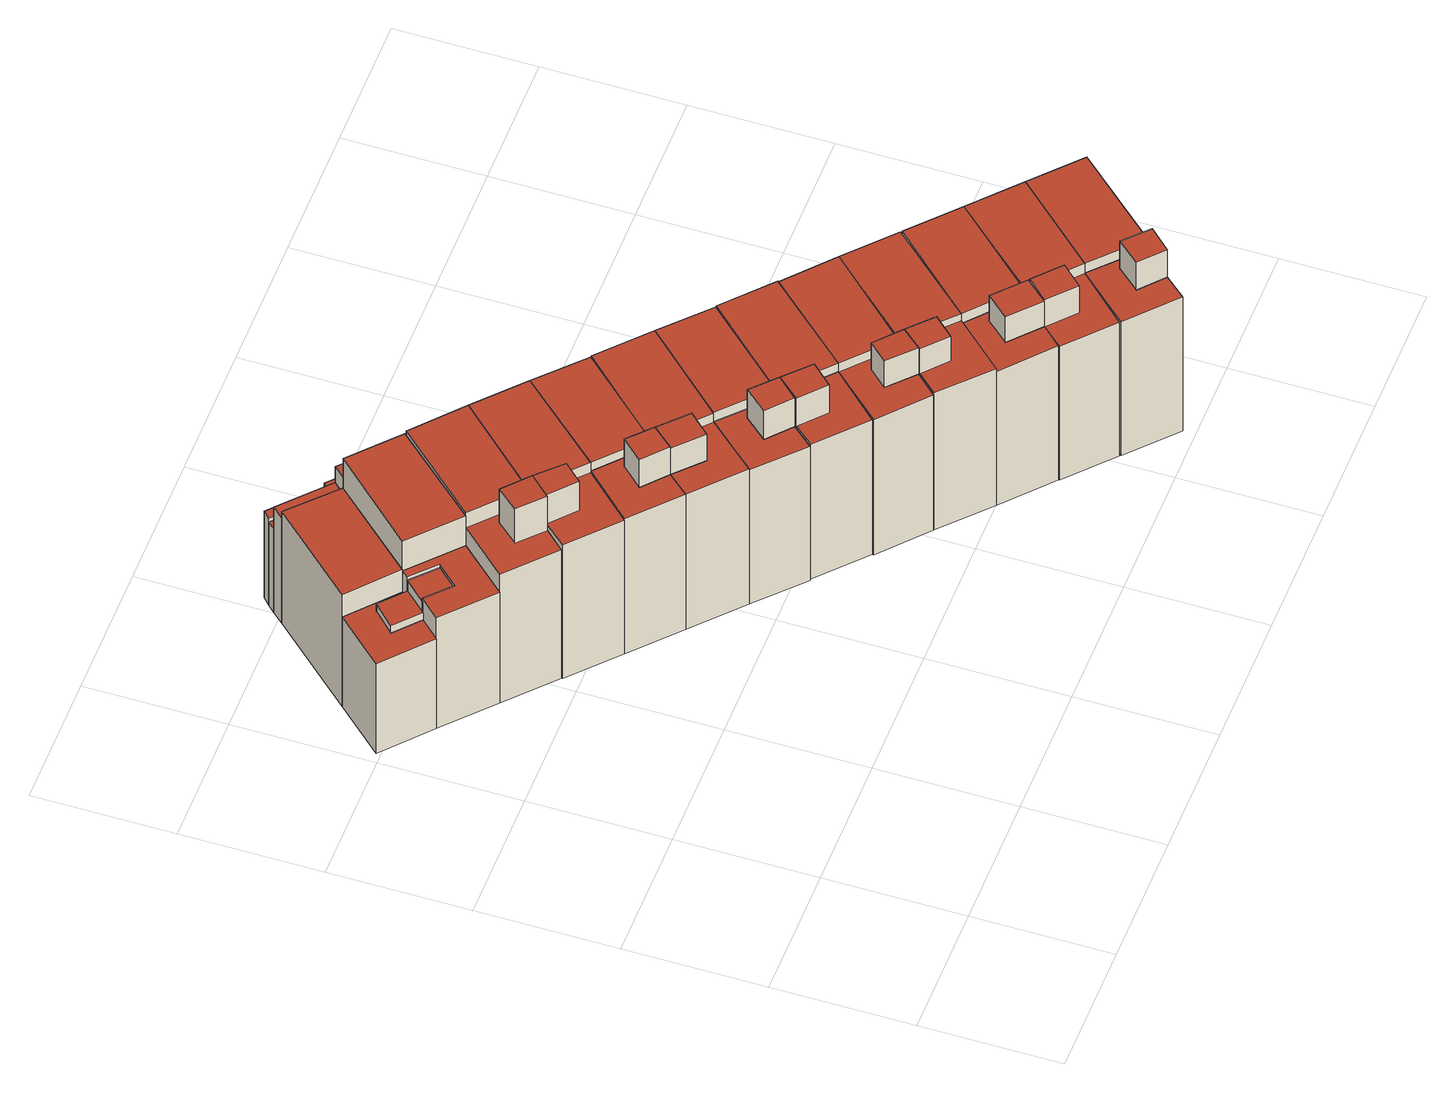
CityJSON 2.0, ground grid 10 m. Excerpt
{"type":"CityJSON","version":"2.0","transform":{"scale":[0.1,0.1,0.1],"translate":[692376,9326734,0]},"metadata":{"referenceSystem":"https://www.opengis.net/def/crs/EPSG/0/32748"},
"CityObjects":{
"building1":{"type":"Building","attributes":{"description":"90, created by Fairuz Akmal Pradana","name":"AC14-90","relativeToTerrain":"entirelyAboveTerrain","GrossPlannedArea":{"value":120,"uom":"m2"},"ConstructionMethod":"New Building","IsLandmarked":"NO","dateOfConstruction":"2025-01-01","measuredHeight":10.56,"class":"1000","function":"1000","usage":"1000","roofType":"1030","storeysAboveGround":2,"storeysBelowGround":0},"geometry":[{"type":"MultiSurface","lod":"2","boundaries":[[[0,1,2,3]],[[4,5,6,7]],[[8,0,9,10]],[[11,12,13,14]],[[12,4,15,16]],[[17,18,19,20]],[[1,21,22,2]],[[5,23,24,6]],[[8,25,26,27]],[[0,28,29,9]],[[12,18,30,13]],[[4,31,32,15]],[[11,17,20,33]],[[21,28,34,22]],[[23,31,35,24]],[[18,17,36,30]],[[5,8,27,37]],[[38,11,33,39]],[[25,23,40,26]],[[28,25,41,29]],[[31,42,43,32]],[[42,38,39,43]],[[28,0,3,34]],[[31,4,7,35]],[[23,5,37,40]],[[25,8,10,41]],[[17,11,14,36]],[[18,12,16,19]],[[35,7,6,24]],[[34,3,2,22]],[[40,37,27,26]],[[41,10,9,29]],[[36,14,13,30]],[[19,16,15,32,43,39,33,20]],[[0,28,21,1]],[[4,31,23,5]],[[5,23,25,8]],[[8,25,28,0]],[[11,17,18,12]],[[12,18,17,11,38,42,31,4]]],"semantics":{"surfaces":[{"type":"WallSurface","name":"Outer Wall 1"},{"type":"WallSurface","name":"Outer Wall 2"},{"type":"WallSurface","name":"Outer Wall 3"},{"type":"WallSurface","name":"Outer Wall 4"},{"type":"WallSurface","name":"Outer Wall 5"},{"type":"WallSurface","name":"Outer Wall 6"},{"type":"WallSurface","name":"Outer Wall 7"},{"type":"RoofSurface","name":"Roof 1"},{"type":"RoofSurface","name":"Roof 2"},{"type":"GroundSurface","description":"Bodenplatte","name":"Base Surface"}],"values":[0,0,0,0,0,0,1,1,1,1,1,1,1,2,2,2,3,3,4,4,4,5,6,6,6,6,6,6,7,8,8,8,8,8,9,9,9,9,9,9]}}]},
"building2":{"type":"Building","attributes":{"description":"34, created by Fairuz Akmal Pradana","name":"AC14-34","relativeToTerrain":"entirelyAboveTerrain","GrossPlannedArea":{"value":120,"uom":"m2"},"ConstructionMethod":"New Building","IsLandmarked":"NO","dateOfConstruction":"2025-01-01","measuredHeight":13.29,"class":"1000","function":"1000","usage":"1000","roofType":"1030","storeysAboveGround":2,"storeysBelowGround":0},"geometry":[{"type":"MultiSurface","lod":"2","boundaries":[[[44,45,46,47]],[[48,49,50,51]],[[52,4,53,54]],[[55,8,56,57]],[[58,12,59,60]],[[0,61,62,63]],[[38,64,65,66]],[[67,68,69,70]],[[64,52,54,65]],[[55,61,71,72]],[[44,55,57,73]],[[68,58,60,69]],[[58,68,74,75]],[[67,38,66,76]],[[8,45,77,56]],[[4,52,78,79]],[[12,58,75,80]],[[8,55,72,81]],[[45,44,73,77]],[[52,44,47,78]],[[61,48,51,62]],[[45,4,79,46]],[[49,0,63,50]],[[4,12,80,53]],[[0,8,81,82]],[[12,67,70,59]],[[68,67,76,74]],[[61,0,82,71]],[[63,62,51,50]],[[81,72,71,82]],[[77,73,57,56]],[[60,59,70,69]],[[79,78,47,46]],[[66,65,54,53,80,75,74,76]],[[52,4,45,44]],[[61,0,49,48]],[[64,38,67,68,58,12,4,52]],[[55,8,0,61]],[[44,45,8,55]],[[12,58,68,67]]],"semantics":{"surfaces":[{"type":"WallSurface","name":"Outer Wall 1"},{"type":"WallSurface","name":"Outer Wall 2"},{"type":"WallSurface","name":"Outer Wall 3"},{"type":"WallSurface","name":"Outer Wall 4"},{"type":"WallSurface","name":"Outer Wall 5"},{"type":"WallSurface","name":"Outer Wall 6"},{"type":"WallSurface","name":"Outer Wall 7"},{"type":"WallSurface","name":"Outer Wall 8"},{"type":"RoofSurface","name":"Roof 1"},{"type":"RoofSurface","name":"Roof 2"},{"type":"GroundSurface","description":"Bodenplatte","name":"Base Surface"}],"values":[0,0,0,0,0,1,1,1,2,2,2,2,3,3,3,4,4,4,4,5,5,6,6,6,6,6,7,7,8,8,8,8,9,9,10,10,10,10,10,10]}}]},
"building3":{"type":"Building","attributes":{"description":"33, created by Fairuz Akmal Pradana","name":"AC14-33","relativeToTerrain":"entirelyAboveTerrain","GrossPlannedArea":{"value":120,"uom":"m2"},"ConstructionMethod":"New Building","IsLandmarked":"NO","dateOfConstruction":"2025-01-01","measuredHeight":15.41,"class":"1000","function":"1000","usage":"1000","roofType":"1030","storeysAboveGround":2,"storeysBelowGround":0},"geometry":[{"type":"MultiSurface","lod":"2","boundaries":[[[55,83,84,85]],[[86,87,88,89]],[[90,91,92,93]],[[64,94,95,96]],[[52,97,98,99]],[[100,101,102,103]],[[101,100,104,105]],[[106,48,51,107]],[[97,52,108,109]],[[100,52,99,104]],[[90,86,89,110]],[[52,64,96,108]],[[101,83,111,102]],[[87,91,112,88]],[[91,97,109,92]],[[94,87,113,95]],[[83,55,57,111]],[[91,90,110,112]],[[87,86,114,113]],[[55,100,103,57]],[[48,55,85,51]],[[97,101,105,98]],[[83,106,107,84]],[[86,90,93,114]],[[99,98,105,104]],[[103,102,111,57]],[[85,84,107,51]],[[89,88,112,110]],[[93,92,109,108,96,95,113,114]],[[97,52,100,101]],[[101,100,55,83]],[[83,55,48,106]],[[87,86,90,91]],[[91,90,86,87,94,64,52,97]]],"semantics":{"surfaces":[{"type":"WallSurface","name":"Outer Wall 1"},{"type":"WallSurface","name":"Outer Wall 2"},{"type":"WallSurface","name":"Outer Wall 3"},{"type":"WallSurface","name":"Outer Wall 4"},{"type":"WallSurface","name":"Outer Wall 5"},{"type":"WallSurface","name":"Outer Wall 6"},{"type":"WallSurface","name":"Outer Wall 7"},{"type":"WallSurface","name":"Outer Wall 8"},{"type":"RoofSurface","name":"Roof 1"},{"type":"RoofSurface","name":"Roof 2"},{"type":"GroundSurface","description":"Bodenplatte","name":"Base Surface"}],"values":[0,0,0,0,1,1,2,2,2,3,3,3,4,4,4,4,5,5,5,6,6,7,7,7,8,9,9,9,9,10,10,10,10,10]}}]},
"building4":{"type":"Building","attributes":{"description":"32, created by Fairuz Akmal Pradana","name":"AC14-32","relativeToTerrain":"entirelyAboveTerrain","GrossPlannedArea":{"value":120,"uom":"m2"},"ConstructionMethod":"New Building","IsLandmarked":"NO","dateOfConstruction":"2025-01-01","measuredHeight":15.39,"class":"1000","function":"1000","usage":"1000","roofType":"1030","storeysAboveGround":2,"storeysBelowGround":0},"geometry":[{"type":"MultiSurface","lod":"2","boundaries":[[[97,115,116,98]],[[83,117,118,119]],[[120,121,122,123]],[[117,83,124,125]],[[115,97,126,127]],[[121,120,128,129]],[[101,130,131,132]],[[133,134,135,136]],[[137,138,139,140]],[[91,141,142,143]],[[130,117,125,131]],[[134,144,145,135]],[[117,134,146,118]],[[138,115,127,139]],[[106,133,136,147]],[[133,83,119,148]],[[91,120,123,112]],[[120,137,140,128]],[[141,121,129,142]],[[130,101,105,149]],[[144,106,147,145]],[[134,133,148,146]],[[141,91,112,150]],[[101,97,98,105]],[[83,101,132,124]],[[97,91,143,126]],[[115,130,149,116]],[[121,141,150,122]],[[149,105,98,116]],[[125,124,132,131]],[[145,147,136,135]],[[146,148,119,118]],[[150,112,123,122]],[[128,140,139,127,126,143,142,129]],[[101,130,115,97]],[[83,117,130,101]],[[106,144,134,133]],[[133,134,117,83]],[[91,141,121,120]],[[137,120,121,141,91,97,115,138]]],"semantics":{"surfaces":[{"type":"WallSurface","name":"Outer Wall 1"},{"type":"WallSurface","name":"Outer Wall 2"},{"type":"WallSurface","name":"Outer Wall 3"},{"type":"WallSurface","name":"Outer Wall 4"},{"type":"WallSurface","name":"Outer Wall 5"},{"type":"WallSurface","name":"Outer Wall 6"},{"type":"WallSurface","name":"Outer Wall 7"},{"type":"WallSurface","name":"Outer Wall 8"},{"type":"RoofSurface","name":"Roof 1"},{"type":"GroundSurface","description":"Bodenplatte","name":"Base Surface"}],"values":[0,0,0,1,1,1,2,2,2,2,3,3,3,3,4,4,4,4,4,5,5,5,5,6,6,6,7,7,8,8,8,8,8,8,9,9,9,9,9,9]}}]},
"building5":{"type":"Building","attributes":{"description":"31, created by Fairuz Akmal Pradana","name":"AC14-31","relativeToTerrain":"entirelyAboveTerrain","GrossPlannedArea":{"value":120,"uom":"m2"},"ConstructionMethod":"New Building","IsLandmarked":"NO","dateOfConstruction":"2025-01-01","measuredHeight":15.42,"class":"1000","function":"1000","usage":"1000","roofType":"1030","storeysAboveGround":2,"storeysBelowGround":0},"geometry":[{"type":"MultiSurface","lod":"2","boundaries":[[[151,144,152,153]],[[154,155,156,157]],[[158,159,160,161]],[[162,115,163,164]],[[144,159,165,152]],[[159,155,166,160]],[[167,168,169,170]],[[115,138,171,163]],[[158,151,153,172]],[[162,173,174,175]],[[173,154,157,176]],[[177,178,179,180]],[[168,167,181,182]],[[178,162,164,183]],[[130,115,116,149]],[[155,130,184,156]],[[154,158,161,185]],[[186,177,187,188]],[[159,158,172,165]],[[115,162,175,116]],[[155,154,185,166]],[[138,186,188,171]],[[173,130,149,174]],[[178,167,170,179]],[[177,168,182,187]],[[130,173,176,184]],[[168,177,180,169]],[[167,178,183,181]],[[153,152,165,172]],[[174,149,116,175]],[[157,156,184,176]],[[161,160,166,185]],[[169,180,179,170]],[[163,171,188,187,182,181,183,164]],[[144,151,158,159]],[[130,173,162,115]],[[155,154,173,130]],[[159,158,154,155]],[[177,168,167,178]],[[138,115,162,178,167,168,177,186]]],"semantics":{"surfaces":[{"type":"WallSurface","name":"Outer Wall 1"},{"type":"WallSurface","name":"Outer Wall 2"},{"type":"WallSurface","name":"Outer Wall 3"},{"type":"WallSurface","name":"Outer Wall 4"},{"type":"WallSurface","name":"Outer Wall 5"},{"type":"WallSurface","name":"Outer Wall 6"},{"type":"WallSurface","name":"Outer Wall 7"},{"type":"WallSurface","name":"Outer Wall 8"},{"type":"RoofSurface","name":"Roof 1"},{"type":"GroundSurface","description":"Bodenplatte","name":"Base Surface"}],"values":[0,0,0,0,1,1,1,1,2,2,2,2,2,2,3,3,4,4,5,5,5,5,6,6,6,7,7,7,8,8,8,8,8,8,9,9,9,9,9,9]}}]},
"building6":{"type":"Building","attributes":{"description":"38, created by Fairuz Akmal Pradana","name":"AC14-38","relativeToTerrain":"entirelyAboveTerrain","GrossPlannedArea":{"value":120,"uom":"m2"},"ConstructionMethod":"New Building","IsLandmarked":"NO","dateOfConstruction":"2025-01-01","measuredHeight":15.32,"class":"1000","function":"1000","usage":"1000","roofType":"1030","storeysAboveGround":2,"storeysBelowGround":0},"geometry":[{"type":"MultiSurface","lod":"2","boundaries":[[[162,189,190,175]],[[191,192,193,194]],[[186,195,196,188]],[[189,197,198,190]],[[199,200,201,202]],[[203,204,205,206]],[[195,189,207,196]],[[197,208,209,198]],[[199,158,210,211]],[[204,212,213,205]],[[203,177,187,214]],[[192,191,215,216]],[[200,217,218,201]],[[189,162,164,207]],[[208,162,175,209]],[[217,158,219,218]],[[212,177,220,213]],[[162,212,221,164]],[[204,203,214,222]],[[208,197,223,224]],[[158,199,202,219]],[[177,203,206,220]],[[212,204,222,221]],[[197,192,216,223]],[[192,199,211,193]],[[191,208,224,215]],[[158,191,194,210]],[[177,186,188,187]],[[175,190,198,209]],[[188,196,207,164,221,222,214,187]],[[224,223,216,215]],[[219,202,201,218]],[[194,193,211,210]],[[205,213,220,206]],[[189,162,208,197]],[[197,208,191,192]],[[199,158,217,200]],[[192,191,158,199]],[[212,204,203,177]],[[195,186,177,203,204,212,162,189]]],"semantics":{"surfaces":[{"type":"WallSurface","name":"Outer Wall 1"},{"type":"WallSurface","name":"Outer Wall 2"},{"type":"WallSurface","name":"Outer Wall 3"},{"type":"WallSurface","name":"Outer Wall 4"},{"type":"WallSurface","name":"Outer Wall 5"},{"type":"WallSurface","name":"Outer Wall 6"},{"type":"WallSurface","name":"Outer Wall 7"},{"type":"WallSurface","name":"Outer Wall 8"},{"type":"RoofSurface","name":"Roof 1"},{"type":"RoofSurface","name":"Roof 2"},{"type":"GroundSurface","description":"Bodenplatte","name":"Base Surface"}],"values":[0,0,0,1,1,1,1,2,2,2,2,3,3,3,4,4,4,4,4,5,5,5,5,6,6,7,7,7,8,8,9,9,9,9,10,10,10,10,10,10]}}]},
"building7":{"type":"Building","attributes":{"description":"37, created by Fairuz Akmal Pradana","name":"AC14-37","relativeToTerrain":"entirelyAboveTerrain","GrossPlannedArea":{"value":120,"uom":"m2"},"ConstructionMethod":"New Building","IsLandmarked":"NO","dateOfConstruction":"2025-01-01","measuredHeight":15.4,"class":"1000","function":"1000","usage":"1000","roofType":"1030","storeysAboveGround":2,"storeysBelowGround":0},"geometry":[{"type":"MultiSurface","lod":"2","boundaries":[[[225,226,227,228]],[[229,230,231,232]],[[230,225,233,234]],[[235,236,237,238]],[[226,197,198,227]],[[239,192,240,241]],[[230,236,242,231]],[[225,243,244,233]],[[243,225,228,245]],[[197,226,246,247]],[[192,239,248,249]],[[236,230,234,237]],[[195,250,251,252]],[[197,243,245,198]],[[200,192,249,253]],[[236,235,254,242]],[[226,239,241,246]],[[239,255,256,248]],[[250,229,257,251]],[[192,197,247,240]],[[243,195,252,244]],[[255,200,253,256]],[[229,235,238,257]],[[235,229,232,254]],[[245,228,227,198]],[[247,246,241,240]],[[249,248,256,253]],[[254,232,231,242]],[[237,234,233,244,252,251,257,238]],[[225,243,197,226]],[[226,197,192,239]],[[239,192,200,255]],[[229,235,236,230]],[[230,236,235,229,250,195,243,225]]],"semantics":{"surfaces":[{"type":"WallSurface","name":"Outer Wall 1"},{"type":"WallSurface","name":"Outer Wall 2"},{"type":"WallSurface","name":"Outer Wall 3"},{"type":"WallSurface","name":"Outer Wall 4"},{"type":"WallSurface","name":"Outer Wall 5"},{"type":"WallSurface","name":"Outer Wall 6"},{"type":"WallSurface","name":"Outer Wall 7"},{"type":"WallSurface","name":"Outer Wall 8"},{"type":"RoofSurface","name":"Roof 1"},{"type":"RoofSurface","name":"Roof 2"},{"type":"GroundSurface","description":"Bodenplatte","name":"Base Surface"}],"values":[0,0,0,0,1,1,1,1,2,2,2,2,2,3,3,3,4,4,4,5,5,6,6,7,8,9,9,9,9,10,10,10,10,10]}}]},
"building8":{"type":"Building","attributes":{"description":"36, created by Fairuz Akmal Pradana","name":"AC14-36","relativeToTerrain":"entirelyAboveTerrain","GrossPlannedArea":{"value":120,"uom":"m2"},"ConstructionMethod":"New Building","IsLandmarked":"NO","dateOfConstruction":"2025-01-01","measuredHeight":15.36,"class":"1000","function":"1000","usage":"1000","roofType":"1030","storeysAboveGround":2,"storeysBelowGround":0},"geometry":[{"type":"MultiSurface","lod":"2","boundaries":[[[258,259,260,261]],[[262,263,264,265]],[[266,262,267,268]],[[269,258,270,271]],[[259,272,273,260]],[[266,274,275,276]],[[258,225,277,270]],[[259,266,276,278]],[[279,280,281,282]],[[274,272,283,275]],[[255,284,285,286]],[[284,274,287,288]],[[280,279,289,290]],[[284,262,265,285]],[[291,279,282,292]],[[293,269,271,294]],[[230,280,290,295]],[[225,258,261,228]],[[272,259,278,283]],[[274,266,268,287]],[[272,225,228,273]],[[230,291,292,231]],[[225,230,295,277]],[[291,293,294,296]],[[263,255,286,264]],[[262,284,288,267]],[[280,230,231,281]],[[279,291,296,289]],[[228,261,260,273]],[[294,271,270,277,295,290,289,296]],[[283,278,276,275]],[[285,265,264,286]],[[287,268,267,288]],[[281,231,292,282]],[[258,225,272,259]],[[259,272,274,266]],[[262,284,255,263]],[[266,274,284,262]],[[230,280,279,291]],[[269,293,291,279,280,230,225,258]]],"semantics":{"surfaces":[{"type":"WallSurface","name":"Outer Wall 1"},{"type":"WallSurface","name":"Outer Wall 2"},{"type":"WallSurface","name":"Outer Wall 3"},{"type":"WallSurface","name":"Outer Wall 4"},{"type":"WallSurface","name":"Outer Wall 5"},{"type":"WallSurface","name":"Outer Wall 6"},{"type":"WallSurface","name":"Outer Wall 7"},{"type":"WallSurface","name":"Outer Wall 8"},{"type":"RoofSurface","name":"Roof 1"},{"type":"RoofSurface","name":"Roof 2"},{"type":"GroundSurface","description":"Bodenplatte","name":"Base Surface"}],"values":[0,0,0,0,1,1,1,2,2,3,3,3,3,4,4,4,4,5,5,5,6,6,6,6,7,7,7,7,8,8,9,9,9,9,10,10,10,10,10,10]}}]},
"building9":{"type":"Building","attributes":{"description":"35, created by Fairuz Akmal Pradana","name":"AC14-35","relativeToTerrain":"entirelyAboveTerrain","GrossPlannedArea":{"value":120,"uom":"m2"},"ConstructionMethod":"New Building","IsLandmarked":"NO","dateOfConstruction":"2025-01-01","measuredHeight":15.33,"class":"1000","function":"1000","usage":"1000","roofType":"1030","storeysAboveGround":2,"storeysBelowGround":0},"geometry":[{"type":"MultiSurface","lod":"2","boundaries":[[[297,298,299,300]],[[301,302,303,304]],[[305,306,307,308]],[[258,309,310,261]],[[262,311,312,313]],[[266,314,315,316]],[[309,297,300,310]],[[311,317,318,312]],[[314,311,319,315]],[[320,305,308,321]],[[298,297,322,323]],[[306,305,324,325]],[[326,320,321,327]],[[302,301,328,329]],[[298,258,261,299]],[[263,262,313,330]],[[262,266,316,331]],[[258,326,327,270]],[[314,266,332,333]],[[317,263,330,318]],[[311,262,331,319]],[[309,258,270,334]],[[266,298,323,332]],[[302,306,325,303]],[[297,314,333,322]],[[305,301,304,324]],[[306,302,329,307]],[[301,309,334,328]],[[300,299,261,310]],[[333,332,323,322]],[[318,330,313,312]],[[319,331,316,315]],[[325,324,304,303]],[[270,327,321,308,307,329,328,334]],[[298,297,309,258]],[[266,314,297,298]],[[263,317,311,262]],[[262,311,314,266]],[[305,306,302,301]],[[326,258,309,301,302,306,305,320]]],"semantics":{"surfaces":[{"type":"WallSurface","name":"Outer Wall 1"},{"type":"WallSurface","name":"Outer Wall 2"},{"type":"WallSurface","name":"Outer Wall 3"},{"type":"WallSurface","name":"Outer Wall 4"},{"type":"WallSurface","name":"Outer Wall 5"},{"type":"WallSurface","name":"Outer Wall 6"},{"type":"WallSurface","name":"Outer Wall 7"},{"type":"WallSurface","name":"Outer Wall 8"},{"type":"RoofSurface","name":"Roof 1"},{"type":"GroundSurface","description":"Bodenplatte","name":"Base Surface"}],"values":[0,0,0,1,1,1,2,2,2,2,3,3,3,3,4,4,4,4,5,5,5,5,6,6,7,7,7,7,8,8,8,8,8,8,9,9,9,9,9,9]}}]},
"building10":{"type":"Building","attributes":{"description":"42, created by Fairuz Akmal Pradana","name":"AC14-42","relativeToTerrain":"entirelyAboveTerrain","GrossPlannedArea":{"value":120,"uom":"m2"},"ConstructionMethod":"New Building","IsLandmarked":"NO","dateOfConstruction":"2025-01-01","measuredHeight":15.33,"class":"1000","function":"1000","usage":"1000","roofType":"1030","storeysAboveGround":2,"storeysBelowGround":0},"geometry":[{"type":"MultiSurface","lod":"2","boundaries":[[[335,336,337,338]],[[339,340,341,342]],[[343,344,345,346]],[[311,339,342,347]],[[348,349,350,351]],[[320,343,346,352]],[[301,353,354,355]],[[297,356,357,300]],[[317,311,347,358]],[[311,314,359,360]],[[301,348,351,304]],[[348,320,352,361]],[[353,349,362,354]],[[356,344,363,357]],[[297,335,338,364]],[[314,336,365,359]],[[344,335,366,363]],[[336,339,367,365]],[[349,353,368,350]],[[314,297,364,369]],[[356,301,355,370]],[[340,317,358,341]],[[339,311,360,367]],[[353,301,304,368]],[[349,348,361,362]],[[335,297,300,366]],[[336,314,369,337]],[[344,356,370,345]],[[366,300,357,363]],[[337,369,364,338]],[[341,358,347,342]],[[367,360,359,365]],[[368,304,351,350]],[[361,352,346,345,370,355,354,362]],[[297,335,344,356]],[[314,336,335,297]],[[317,340,339,311]],[[311,339,336,314]],[[301,353,349,348]],[[320,348,349,353,301,356,344,343]]],"semantics":{"surfaces":[{"type":"WallSurface","name":"Outer Wall 1"},{"type":"WallSurface","name":"Outer Wall 2"},{"type":"WallSurface","name":"Outer Wall 3"},{"type":"WallSurface","name":"Outer Wall 4"},{"type":"WallSurface","name":"Outer Wall 5"},{"type":"WallSurface","name":"Outer Wall 6"},{"type":"WallSurface","name":"Outer Wall 7"},{"type":"WallSurface","name":"Outer Wall 8"},{"type":"RoofSurface","name":"Roof 1"},{"type":"GroundSurface","description":"Bodenplatte","name":"Base Surface"}],"values":[0,0,0,1,1,1,1,2,2,2,2,2,2,3,3,3,4,4,4,5,5,6,6,6,6,7,7,7,8,8,8,8,8,8,9,9,9,9,9,9]}}]},
"building11":{"type":"Building","attributes":{"description":"41, created by Fairuz Akmal Pradana","name":"AC14-41","relativeToTerrain":"entirelyAboveTerrain","GrossPlannedArea":{"value":120,"uom":"m2"},"ConstructionMethod":"New Building","IsLandmarked":"NO","dateOfConstruction":"2025-01-01","measuredHeight":15.06,"class":"1000","function":"1000","usage":"1000","roofType":"1030","storeysAboveGround":2,"storeysBelowGround":0},"geometry":[{"type":"MultiSurface","lod":"2","boundaries":[[[371,372,373,374]],[[372,375,376,377]],[[375,378,379,380]],[[381,382,383,384]],[[372,385,386,373]],[[371,344,387,388]],[[382,389,390,383]],[[375,391,392,376]],[[378,393,394,379]],[[395,396,397,398]],[[391,385,399,392]],[[393,391,400,394]],[[396,389,401,397]],[[344,343,402,387]],[[382,395,398,403]],[[395,371,388,404]],[[389,396,405,390]],[[344,371,374,363]],[[385,372,377,399]],[[389,382,403,401]],[[385,344,363,386]],[[391,375,380,400]],[[396,395,404,405]],[[343,381,384,402]],[[363,374,373,386]],[[399,377,376,392]],[[400,380,379,394]],[[401,403,398,397]],[[405,404,388,387,402,384,383,390]],[[371,344,385,372]],[[372,385,391,375]],[[375,391,393,378]],[[382,389,396,395]],[[395,396,389,382,381,343,344,371]]],"semantics":{"surfaces":[{"type":"WallSurface","name":"Outer Wall 1"},{"type":"WallSurface","name":"Outer Wall 2"},{"type":"WallSurface","name":"Outer Wall 3"},{"type":"WallSurface","name":"Outer Wall 4"},{"type":"WallSurface","name":"Outer Wall 5"},{"type":"WallSurface","name":"Outer Wall 6"},{"type":"WallSurface","name":"Outer Wall 7"},{"type":"WallSurface","name":"Outer Wall 8"},{"type":"RoofSurface","name":"Roof 1"},{"type":"RoofSurface","name":"Roof 2"},{"type":"GroundSurface","description":"Bodenplatte","name":"Base Surface"}],"values":[0,0,0,0,1,1,1,2,2,2,3,3,3,3,4,4,4,5,5,5,6,7,7,7,8,9,9,9,9,10,10,10,10,10]}}]},
"building12":{"type":"Building","attributes":{"description":"40, created by Fairuz Akmal Pradana","name":"AC14-40","relativeToTerrain":"entirelyAboveTerrain","GrossPlannedArea":{"value":120,"uom":"m2"},"ConstructionMethod":"New Building","IsLandmarked":"NO","dateOfConstruction":"2025-01-01","measuredHeight":15.19,"class":"1000","function":"1000","usage":"1000","roofType":"1030","storeysAboveGround":2,"storeysBelowGround":0},"geometry":[{"type":"MultiSurface","lod":"2","boundaries":[[[406,407,408,409]],[[410,411,412,413]],[[414,415,416,417]],[[372,418,419,420]],[[375,421,422,423]],[[382,424,425,426]],[[427,428,429,430]],[[415,418,431,416]],[[421,407,432,422]],[[424,428,433,425]],[[411,415,434,412]],[[418,372,373,431]],[[421,375,435,436]],[[437,378,438,439]],[[428,427,440,433]],[[415,414,441,434]],[[424,382,383,442]],[[372,414,417,373]],[[378,406,409,438]],[[406,375,423,443]],[[414,427,430,441]],[[428,424,442,429]],[[382,410,413,383]],[[418,421,436,419]],[[407,437,439,408]],[[407,406,443,432]],[[375,372,420,435]],[[427,382,426,440]],[[420,419,436,435]],[[409,408,439,438]],[[423,422,432,443]],[[433,440,426,425]],[[417,416,431,373]],[[413,412,434,441,430,429,442,383]],[[415,414,372,418]],[[418,372,375,421]],[[407,406,378,437]],[[421,375,406,407]],[[427,428,424,382]],[[411,410,382,424,428,427,414,415]]],"semantics":{"surfaces":[{"type":"WallSurface","name":"Outer Wall 1"},{"type":"WallSurface","name":"Outer Wall 2"},{"type":"WallSurface","name":"Outer Wall 3"},{"type":"WallSurface","name":"Outer Wall 4"},{"type":"WallSurface","name":"Outer Wall 5"},{"type":"WallSurface","name":"Outer Wall 6"},{"type":"WallSurface","name":"Outer Wall 7"},{"type":"WallSurface","name":"Outer Wall 8"},{"type":"RoofSurface","name":"Roof 1"},{"type":"RoofSurface","name":"Roof 2"},{"type":"GroundSurface","description":"Bodenplatte","name":"Base Surface"}],"values":[0,0,1,1,1,1,1,2,2,2,2,3,3,3,3,3,3,4,4,4,4,4,4,5,5,6,7,7,8,8,8,8,9,9,10,10,10,10,10,10]}}]},
"building13":{"type":"Building","attributes":{"description":"39, created by Fairuz Akmal Pradana","name":"AC14-39","relativeToTerrain":"entirelyAboveTerrain","GrossPlannedArea":{"value":120,"uom":"m2"},"ConstructionMethod":"New Building","IsLandmarked":"NO","dateOfConstruction":"2025-01-01","measuredHeight":15.29,"class":"1000","function":"1000","usage":"1000","roofType":"1030","storeysAboveGround":2,"storeysBelowGround":0},"geometry":[{"type":"MultiSurface","lod":"2","boundaries":[[[444,445,446,447]],[[448,449,450,451]],[[452,448,453,454]],[[455,456,457,458]],[[456,444,459,460]],[[461,455,462,463]],[[445,418,431,446]],[[449,437,464,450]],[[448,407,432,453]],[[445,452,465,466]],[[467,468,469,470]],[[421,418,471,472]],[[437,407,473,464]],[[468,467,474,475]],[[415,476,477,434]],[[418,415,416,431]],[[407,421,422,432]],[[418,445,466,471]],[[407,448,451,473]],[[452,421,472,465]],[[456,468,475,457]],[[444,415,434,459]],[[455,467,470,462]],[[415,444,447,416]],[[421,452,454,422]],[[467,455,458,474]],[[468,456,460,469]],[[476,461,463,477]],[[416,447,446,431]],[[471,466,465,472]],[[473,451,450,464]],[[422,454,453,432]],[[474,458,457,475]],[[469,460,459,434,477,463,462,470]],[[444,415,418,445]],[[445,418,421,452]],[[448,407,437,449]],[[452,421,407,448]],[[455,467,468,456]],[[456,468,467,455,461,476,415,444]]],"semantics":{"surfaces":[{"type":"WallSurface","name":"Outer Wall 1"},{"type":"WallSurface","name":"Outer Wall 2"},{"type":"WallSurface","name":"Outer Wall 3"},{"type":"WallSurface","name":"Outer Wall 4"},{"type":"WallSurface","name":"Outer Wall 5"},{"type":"WallSurface","name":"Outer Wall 6"},{"type":"WallSurface","name":"Outer Wall 7"},{"type":"WallSurface","name":"Outer Wall 8"},{"type":"RoofSurface","name":"Roof 1"},{"type":"RoofSurface","name":"Roof 2"},{"type":"GroundSurface","description":"Bodenplatte","name":"Base Surface"}],"values":[0,0,0,0,0,0,1,1,1,2,2,3,3,3,3,4,4,5,5,6,6,6,6,7,7,7,7,7,8,9,9,9,9,9,10,10,10,10,10,10]}}]}
},
"vertices":[
[138,480,0],[143,486,0],[143,486,82],[138,480,82],[72,408,0],[126,467,0],[126,467,106],[72,408,106],[134,475,0],[138,480,79],[134,475,79],[54,387,0],[68,403,0],[68,403,92],[54,387,92],[72,408,85],[68,403,85],[36,403,0],[51,418,0],[51,418,85],[36,403,85],[111,515,0],[111,515,82],[94,497,0],[94,497,106],[101,505,0],[101,505,100],[134,475,100],[106,510,0],[106,510,79],[51,418,92],[39,437,0],[39,437,85],[54,387,85],[106,510,82],[39,437,106],[36,403,92],[126,467,100],[41,374,0],[41,374,85],[94,497,100],[101,505,79],[8,403,0],[8,403,85],
[160,437,0],[127,467,0],[127,467,133],[160,437,133],[177,455,0],[144,486,0],[144,486,85],[177,455,85],[106,377,0],[72,408,105],[106,377,105],[167,444,0],[134,475,115],[167,444,115],[85,387,0],[68,403,102],[85,387,102],[172,449,0],[172,449,85],[138,480,85],[75,343,0],[75,343,105],[41,374,105],[54,388,0],[71,372,0],[71,372,102],[54,388,102],[172,449,84],[167,444,84],[160,437,115],[71,372,105],[85,387,105],[54,388,105],[127,467,115],[106,377,133],[72,408,133],[68,403,105],[134,475,84],[138,480,84],
[201,414,0],[201,414,85],[167,444,85],[104,343,0],[121,327,0],[121,327,154],[104,343,154],[117,358,0],[135,342,0],[135,342,122],[117,358,122],[108,313,0],[108,313,122],[75,343,122],[139,347,0],[139,347,136],[106,377,136],[160,436,0],[194,406,0],[194,406,115],[160,436,115],[160,436,136],[194,406,136],[211,425,0],[211,425,85],[106,377,122],[139,347,122],[117,358,154],[201,414,115],[135,342,154],[121,327,122],[104,343,122],
[173,316,0],[173,316,136],[234,384,0],[234,384,82],[201,414,82],[122,328,0],[140,312,0],[140,312,154],[122,328,154],[201,414,109],[234,384,109],[139,347,127],[173,316,127],[122,328,127],[140,312,127],[227,376,0],[227,376,109],[194,406,109],[205,419,0],[239,389,0],[239,389,84],[205,419,84],[108,312,0],[141,282,0],[141,282,127],[108,312,127],[152,325,0],[152,325,127],[135,342,127],[244,395,0],[244,395,84],[239,389,82],[211,425,84],[205,419,82],[227,376,136],[152,325,154],
[277,366,0],[244,395,81],[277,366,81],[266,354,0],[234,383,0],[234,383,110],[266,354,110],[271,359,0],[239,388,0],[239,388,70],[271,359,70],[205,287,0],[173,316,128],[205,287,128],[239,388,81],[234,383,70],[184,297,0],[170,282,0],[170,282,154],[184,297,154],[141,282,128],[271,359,81],[259,346,0],[259,346,136],[205,287,136],[259,346,110],[187,267,0],[200,282,0],[200,282,154],[187,267,154],[184,297,128],[170,282,128],[200,282,128],[227,376,110],[266,354,70],[174,252,0],[187,267,128],[174,252,128],
[239,256,0],[239,256,136],[267,354,0],[301,323,0],[301,323,82],[267,354,82],[208,221,0],[208,221,128],[294,315,0],[294,315,136],[305,328,0],[311,334,0],[311,334,80],[305,328,80],[206,249,0],[220,264,0],[220,264,153],[206,249,153],[239,256,128],[260,346,0],[260,346,136],[271,359,82],[305,328,82],[201,282,0],[201,282,153],[206,249,128],[267,354,110],[301,323,110],[277,365,0],[277,365,80],[271,359,80],[187,267,153],[201,282,128],[220,264,128],[294,315,110],[260,346,110],
[272,226,0],[326,285,0],[326,285,136],[272,226,136],[253,206,0],[267,221,0],[267,221,154],[253,206,154],[272,226,127],[267,221,127],[236,221,0],[250,237,0],[250,237,127],[236,221,127],[333,293,0],[301,323,112],[333,293,112],[250,237,154],[240,256,0],[240,256,127],[240,256,136],[326,285,112],[294,315,112],[333,293,81],[301,323,81],[240,191,0],[240,191,127],[208,221,127],[311,334,81],[236,221,154],[344,305,0],[344,305,81],[253,206,127],
[306,195,0],[360,255,0],[360,255,136],[306,195,136],[372,267,0],[378,274,0],[378,274,79],[372,267,79],[367,262,0],[372,267,100],[367,262,100],[274,161,0],[306,195,128],[274,161,128],[327,285,0],[327,285,136],[334,293,0],[334,293,120],[367,262,120],[272,226,128],[360,255,120],[271,189,0],[285,204,0],[285,204,154],[271,189,154],[327,285,120],[338,298,0],[338,298,79],[344,305,79],[334,293,100],[338,298,100],[271,189,128],[285,204,128],[253,205,0],[253,205,154],[241,191,0],[241,191,128],[267,221,128],[253,205,128],
[393,225,0],[360,254,0],[360,254,136],[393,225,136],[333,160,0],[315,176,0],[315,176,153],[333,160,153],[321,146,0],[303,163,0],[303,163,128],[321,146,128],[338,166,0],[338,166,136],[404,238,0],[404,238,80],[372,267,80],[400,233,0],[400,233,76],[367,262,76],[411,245,0],[411,245,80],[404,238,76],[307,131,0],[307,131,128],[393,225,107],[360,254,107],[321,146,153],[303,163,153],[274,160,0],[274,160,128],[333,160,128],[315,176,128],[378,274,80],[372,267,76],[367,262,107],[400,233,107],[338,166,128],
[426,195,0],[433,202,0],[433,202,109],[426,195,109],[438,207,0],[444,214,0],[444,214,66],[438,207,66],[340,100,0],[372,135,0],[372,135,130],[340,100,130],[404,238,66],[320,145,0],[337,130,0],[337,130,153],[320,145,153],[307,131,130],[350,144,0],[350,144,130],[333,160,130],[339,166,0],[339,166,136],[411,245,66],[400,233,84],[404,238,84],[320,145,130],[337,130,130],[372,135,136],[393,225,109],[433,202,84],[426,195,136],[438,207,84],[350,144,153],[400,233,109],[339,166,130],
[406,105,0],[460,164,0],[460,164,136],[406,105,136],[467,172,0],[467,172,110],[460,164,110],[478,184,0],[478,184,79],[467,172,79],[374,70,0],[387,84,0],[387,84,127],[374,70,127],[427,194,0],[427,194,136],[372,135,127],[406,105,127],[366,103,0],[366,103,127],[434,202,0],[434,202,110],[445,214,0],[445,214,79],[401,100,0],[380,119,0],[380,119,151],[401,100,151],[427,194,110],[434,202,79],[366,103,151],[340,100,127],[387,84,151],[401,100,127],[380,119,127],
[471,176,0],[504,146,0],[504,146,71],[471,176,71],[374,69,0],[406,40,0],[406,40,127],[374,69,127],[406,104,0],[439,75,0],[439,75,136],[406,104,136],[493,134,0],[493,134,109],[460,164,109],[500,142,0],[500,142,85],[467,172,85],[406,67,0],[406,67,152],[387,84,152],[401,99,0],[420,82,0],[420,82,127],[401,99,127],[493,134,136],[504,146,85],[420,82,152],[439,75,127],[467,172,109],[500,142,109],[511,154,0],[478,184,71],[511,154,71],[401,99,152],[406,104,127],[406,67,127],[471,176,85],
[472,44,0],[526,104,0],[526,104,136],[472,44,136],[537,115,0],[545,124,0],[545,124,75],[537,115,75],[533,111,0],[537,115,85],[533,111,85],[453,24,0],[467,39,0],[467,39,153],[453,24,153],[472,44,127],[467,39,127],[440,9,0],[453,24,127],[440,9,127],[511,154,75],[533,111,113],[526,104,113],[436,39,0],[450,55,0],[450,55,127],[436,39,127],[493,134,113],[500,142,113],[504,146,75],[436,39,153],[450,55,153],[407,39,0],[407,39,127]
]}
